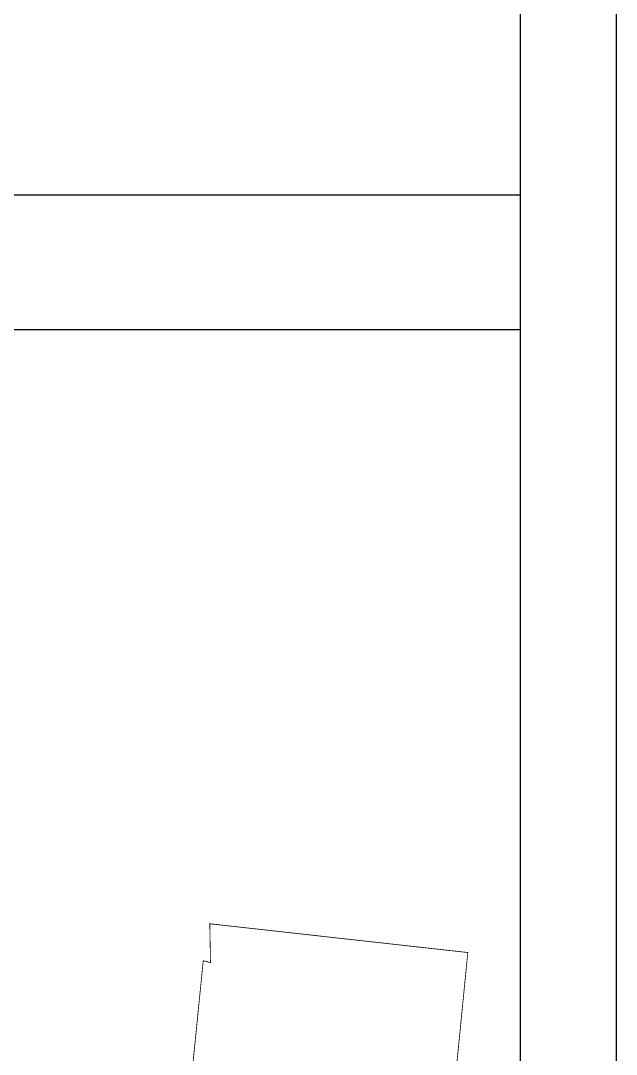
# Model space of a CAD drawing. Header units: metres. Extents: x 494 to 1845, y -666 to 1061.
# Drawn here: x 1757.131 to 1759.932, y 222.97 to 227.834 of the extents above; entities that cross this region are included whole.
import ezdxf

# ---------------------------------------------------------------- set-up
doc = ezdxf.new("R2010")
doc.units = ezdxf.units.M
doc.header["$MEASUREMENT"] = 0
doc.layers.add('SHEET', color=7, linetype='Continuous')
doc.layers.add('WALL', color=250, linetype='Continuous')

# ---------------------------------------------------------------- blocks, each defined once
blk = doc.blocks.new('zw$2024')
at = {"layer": 'WALL', "lineweight": 50, "ltscale": 0.5, "const_width": 0.00405}
blk.add_lwpolyline([(6.2584, 3.1792), (6.3915, 4.5227), (5.0509, 4.6722), (5.0545, 4.4705), (5.0169, 4.4803), (4.8909, 3.2213)], dxfattribs=at)
blk = doc.blocks.new('sadfsdf')
at = {"layer": 'SHEET'}
for p, q in [((88.1516, 44.174), (94.488, 44.174)), ((88.1516, 43.5403), (94.488, 43.5403))]:
    blk.add_line(p, q, dxfattribs=at)
for points in [[(94.9406, 52.864), (94.9406, 0), (0, 0), (0, 52.864)], [(94.488, 52.4113), (94.488, 0.4526), (0.4526, 0.4526), (0.4526, 52.4113)]]:
    blk.add_lwpolyline(points, close=True, dxfattribs=at)
at = {"color": 3, "xscale": 0.9052046613064094, "yscale": 0.9052046613064094, "zscale": 0.9052046613064094}
blk.add_blockref('zw$2024', (88.4566, 36.5145), dxfattribs=at)

msp = doc.modelspace()

# ---------------------------------------------------------------- block references
msp.add_blockref('sadfsdf', (1664.9913, 182.8408))

doc.saveas('drawing.dxf')
